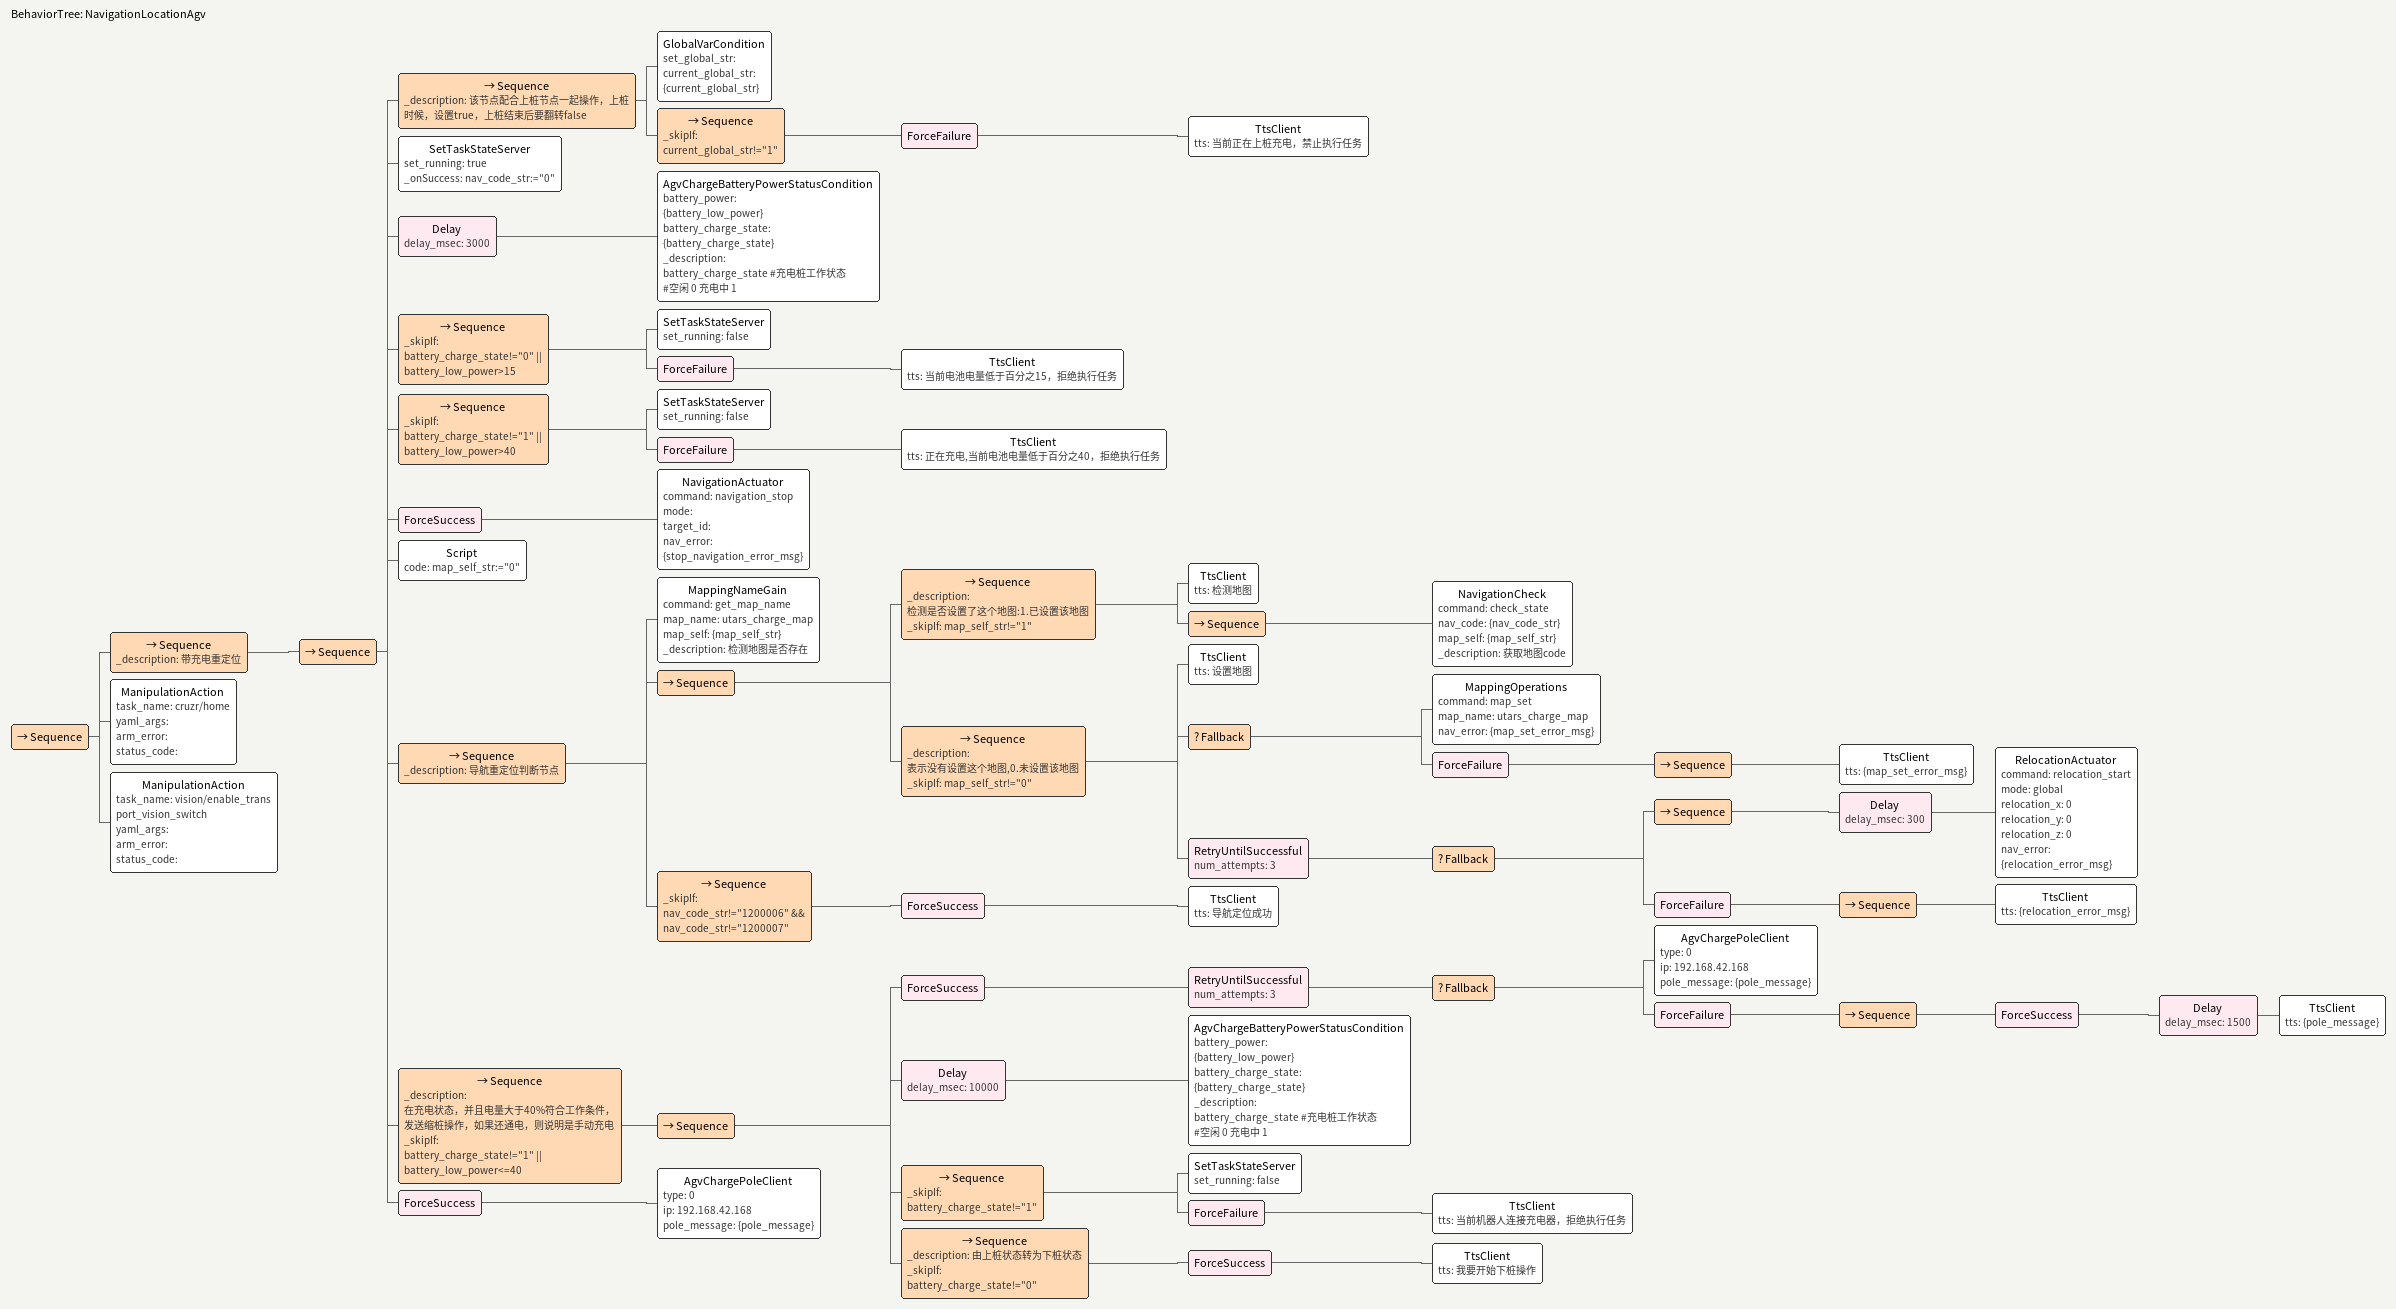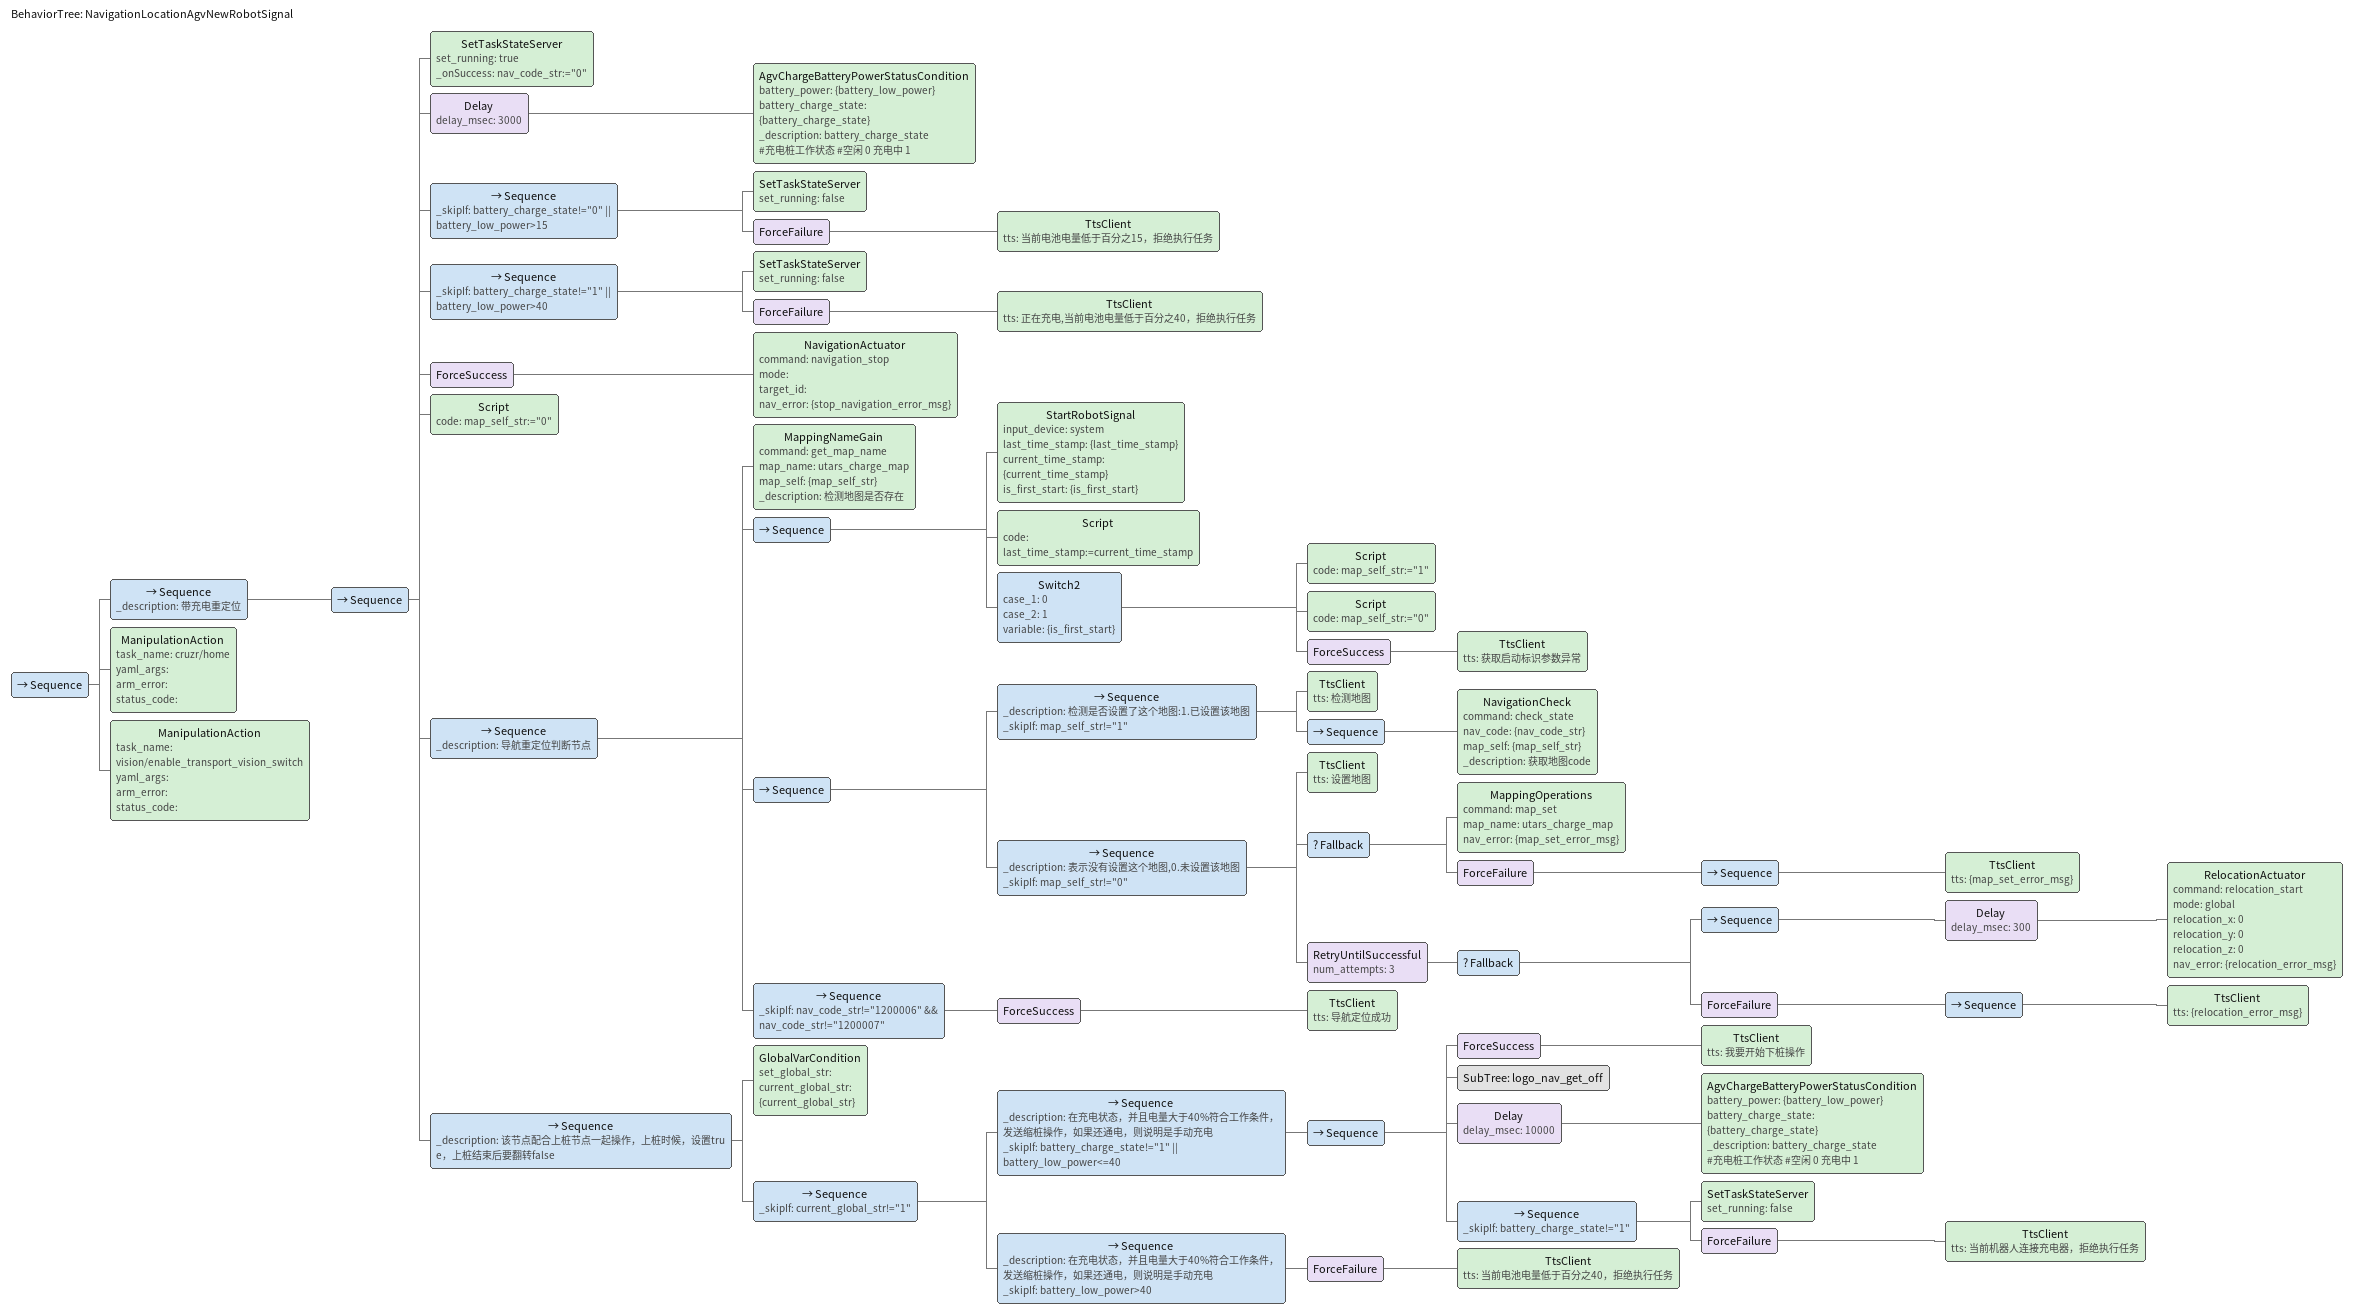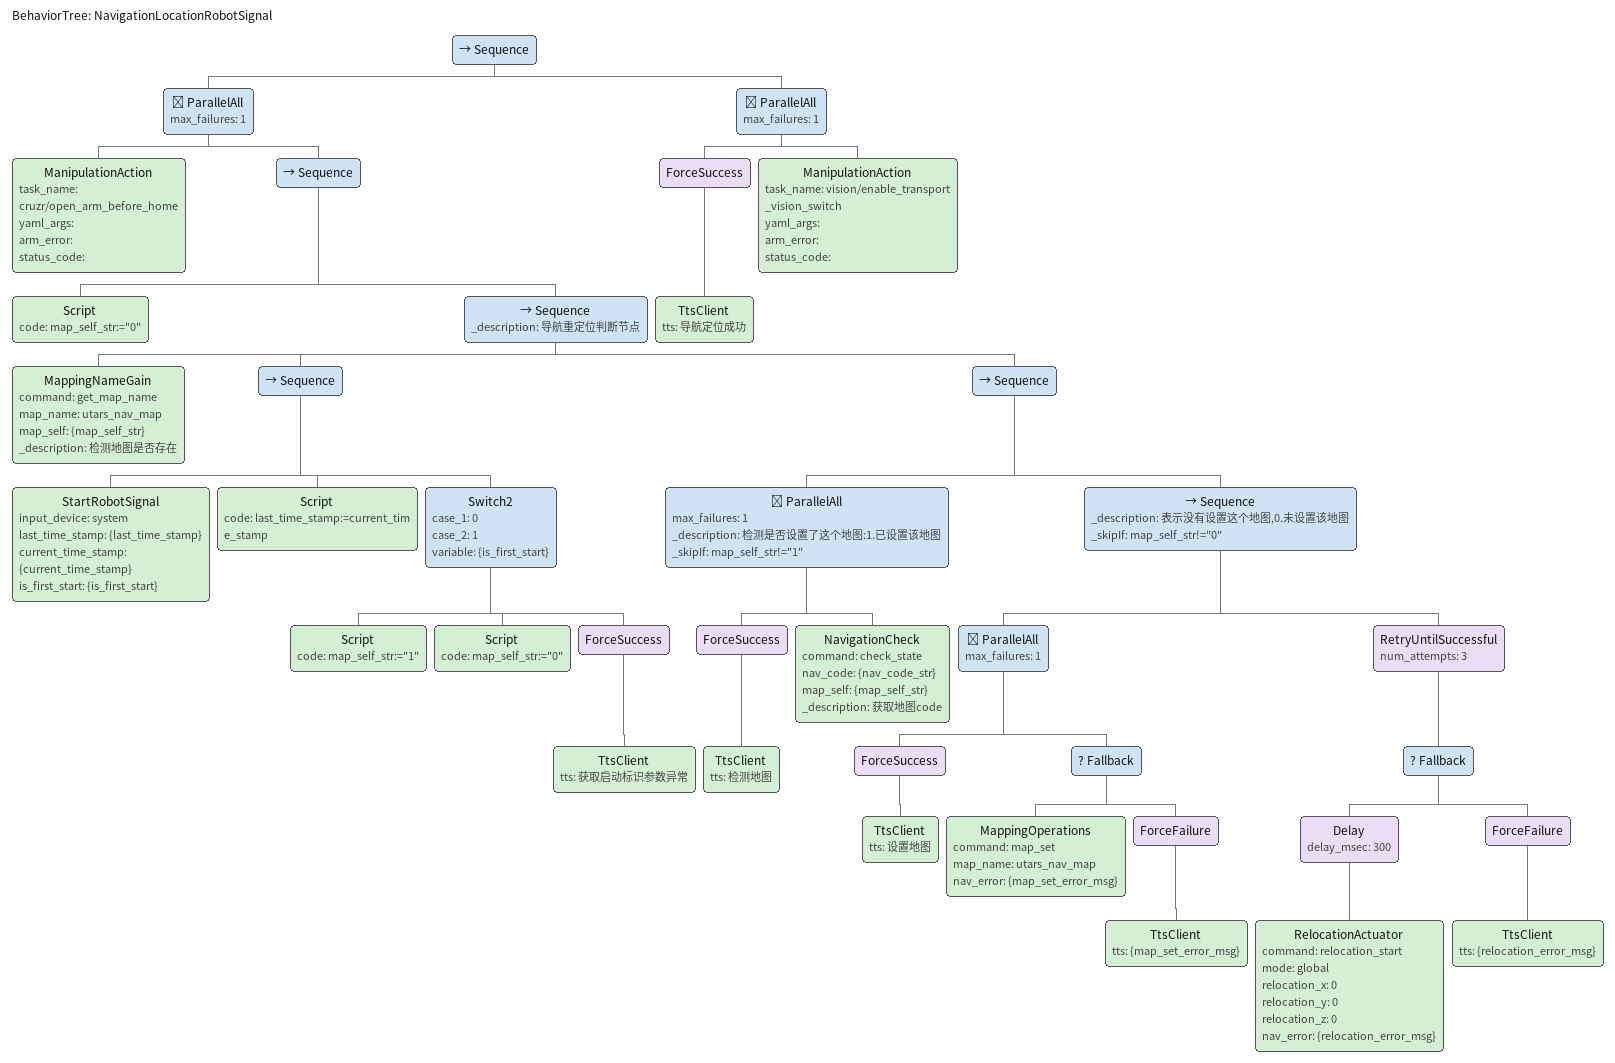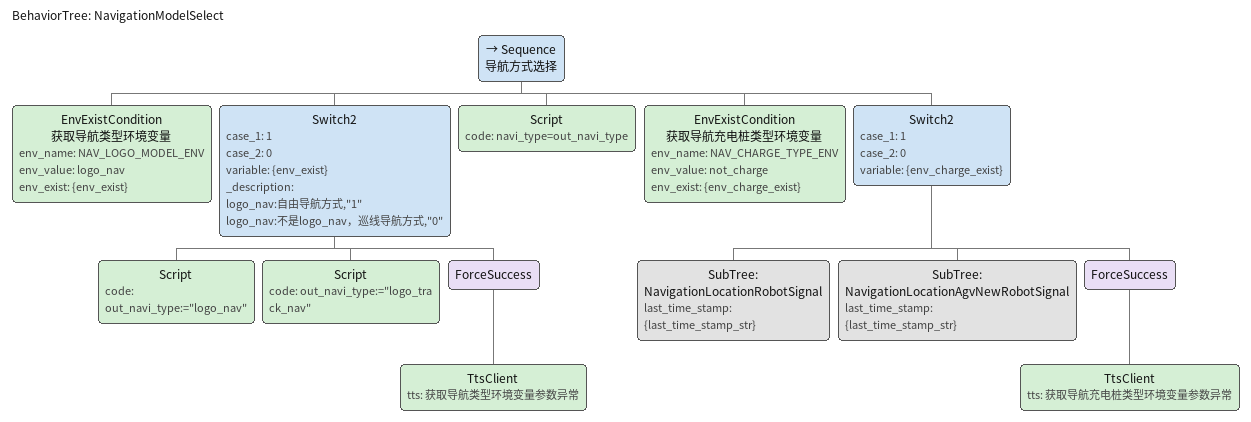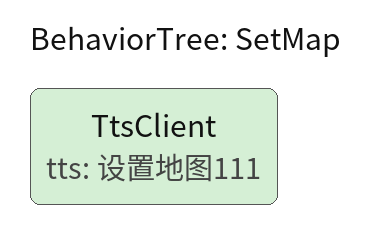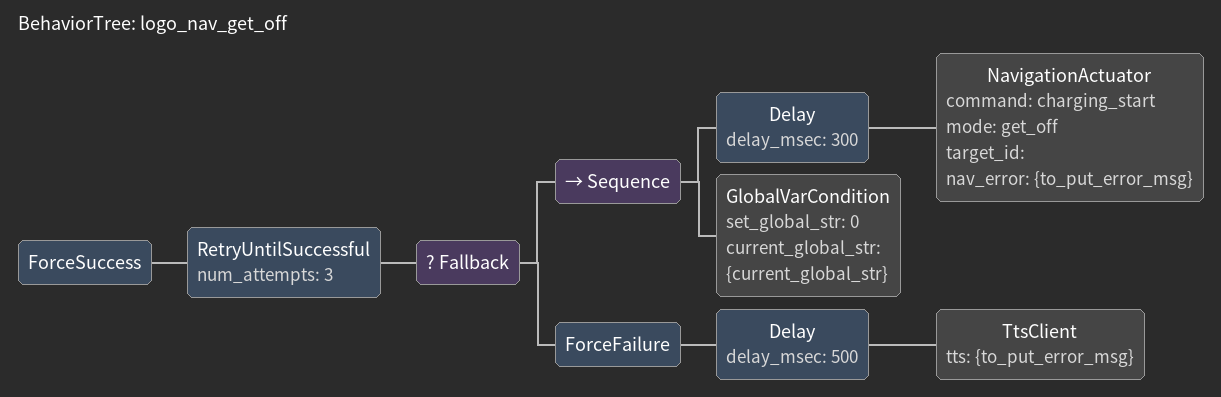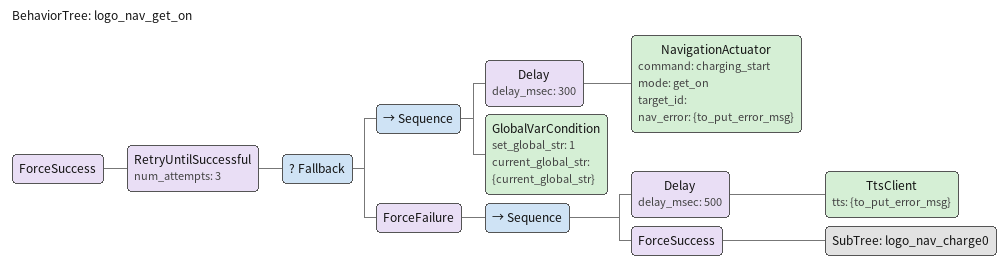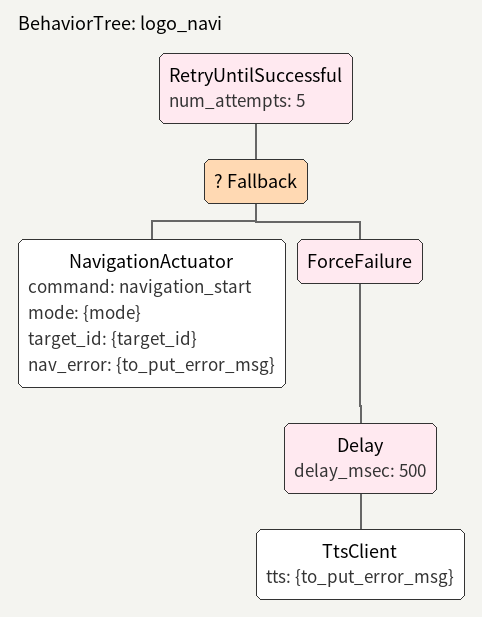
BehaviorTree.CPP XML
<?xml version="1.0" encoding="UTF-8"?>
<root BTCPP_format="4">
  <BehaviorTree ID="NavigationLocationAgv">
    <Sequence>
      <Sequence _description="带充电重定位">
        <Sequence>
          <Sequence _description="该节点配合上桩节点一起操作，上桩时候，设置true，上桩结束后要翻转false">
            <GlobalVarCondition set_global_str=""
                                current_global_str="{current_global_str}"/>
            <Sequence _skipIf="current_global_str!=&quot;1&quot;">
              <ForceFailure>
                <TtsClient tts="当前正在上桩充电，禁止执行任务"/>
              </ForceFailure>
            </Sequence>
          </Sequence>
          <SetTaskStateServer set_running="true"
                              _onSuccess="nav_code_str:=&quot;0&quot;"/>
          <Delay delay_msec="3000">
            <AgvChargeBatteryPowerStatusCondition battery_power="{battery_low_power}"
                                                  battery_charge_state="{battery_charge_state}"
                                                  _description="battery_charge_state #充电桩工作状态  #空闲 0  充电中 1"/>
          </Delay>
          <Sequence _skipIf="battery_charge_state!=&quot;0&quot; || battery_low_power&gt;15">
            <SetTaskStateServer set_running="false"/>
            <ForceFailure>
              <TtsClient tts="当前电池电量低于百分之15，拒绝执行任务"/>
            </ForceFailure>
          </Sequence>
          <Sequence _skipIf="battery_charge_state!=&quot;1&quot; || battery_low_power&gt;40">
            <SetTaskStateServer set_running="false"/>
            <ForceFailure>
              <TtsClient tts="正在充电,当前电池电量低于百分之40，拒绝执行任务"/>
            </ForceFailure>
          </Sequence>
          <ForceSuccess>
            <NavigationActuator command="navigation_stop"
                                mode=""
                                target_id=""
                                nav_error="{stop_navigation_error_msg}"/>
          </ForceSuccess>
          <Script code="map_self_str:=&quot;0&quot;"/>
          <Sequence _description="导航重定位判断节点">
            <MappingNameGain command="get_map_name"
                             map_name="utars_charge_map"
                             map_self="{map_self_str}"
                             _description="检测地图是否存在"/>
            <Sequence>
              <Sequence _description="检测是否设置了这个地图:1.已设置该地图"
                        _skipIf="map_self_str!=&quot;1&quot;">
                <TtsClient tts="检测地图"/>
                <Sequence>
                  <NavigationCheck command="check_state"
                                   nav_code="{nav_code_str}"
                                   map_self="{map_self_str}"
                                   _description="获取地图code"/>
                </Sequence>
              </Sequence>
              <Sequence _description="表示没有设置这个地图,0.未设置该地图"
                        _skipIf="map_self_str!=&quot;0&quot;">
                <TtsClient tts="设置地图"/>
                <Fallback>
                  <MappingOperations command="map_set"
                                     map_name="utars_charge_map"
                                     nav_error="{map_set_error_msg}"/>
                  <ForceFailure>
                    <Sequence>
                      <TtsClient tts="{map_set_error_msg}"/>
                    </Sequence>
                  </ForceFailure>
                </Fallback>
                <RetryUntilSuccessful num_attempts="3">
                  <Fallback>
                    <Sequence>
                      <Delay delay_msec="300">
                        <RelocationActuator command="relocation_start"
                                            mode="global"
                                            relocation_x="0"
                                            relocation_y="0"
                                            relocation_z="0"
                                            nav_error="{relocation_error_msg}"/>
                      </Delay>
                    </Sequence>
                    <ForceFailure>
                      <Sequence>
                        <TtsClient tts="{relocation_error_msg}"/>
                      </Sequence>
                    </ForceFailure>
                  </Fallback>
                </RetryUntilSuccessful>
              </Sequence>
            </Sequence>
            <Sequence _skipIf="nav_code_str!=&quot;1200006&quot; &amp;&amp; nav_code_str!=&quot;1200007&quot;">
              <ForceSuccess>
                <TtsClient tts="导航定位成功"/>
              </ForceSuccess>
            </Sequence>
          </Sequence>
          <Sequence _description="在充电状态，并且电量大于40%符合工作条件，&#10;发送缩桩操作，如果还通电，则说明是手动充电"
                    _skipIf="battery_charge_state!=&quot;1&quot; || battery_low_power&lt;=40">
            <Sequence>
              <ForceSuccess>
                <RetryUntilSuccessful num_attempts="3">
                  <Fallback>
                    <AgvChargePoleClient type="0"
                                         ip="192.168.42.168"
                                         pole_message="{pole_message}"/>
                    <ForceFailure>
                      <Sequence>
                        <ForceSuccess>
                          <Delay delay_msec="1500">
                            <TtsClient tts="{pole_message}"/>
                          </Delay>
                        </ForceSuccess>
                      </Sequence>
                    </ForceFailure>
                  </Fallback>
                </RetryUntilSuccessful>
              </ForceSuccess>
              <Delay delay_msec="10000">
                <AgvChargeBatteryPowerStatusCondition battery_power="{battery_low_power}"
                                                      battery_charge_state="{battery_charge_state}"
                                                      _description="battery_charge_state #充电桩工作状态  #空闲 0  充电中 1"/>
              </Delay>
              <Sequence _skipIf="battery_charge_state!=&quot;1&quot;">
                <SetTaskStateServer set_running="false"/>
                <ForceFailure>
                  <TtsClient tts="当前机器人连接充电器，拒绝执行任务"/>
                </ForceFailure>
              </Sequence>
              <Sequence _description="由上桩状态转为下桩状态&#10;"
                        _skipIf="battery_charge_state!=&quot;0&quot;">
                <ForceSuccess>
                  <TtsClient tts="我要开始下桩操作"/>
                </ForceSuccess>
              </Sequence>
            </Sequence>
          </Sequence>
          <ForceSuccess>
            <AgvChargePoleClient type="0"
                                 ip="192.168.42.168"
                                 pole_message="{pole_message}"/>
          </ForceSuccess>
        </Sequence>
      </Sequence>
      <ManipulationAction task_name="cruzr/home"
                          yaml_args=""
                          arm_error=""
                          status_code=""/>
      <ManipulationAction task_name="vision/enable_transport_vision_switch"
                          yaml_args=""
                          arm_error=""
                          status_code=""/>
    </Sequence>
  </BehaviorTree>

  <BehaviorTree ID="NavigationLocationAgvNewRobotSignal">
    <Sequence>
      <Sequence _description="带充电重定位">
        <Sequence>
          <SetTaskStateServer set_running="true"
                              _onSuccess="nav_code_str:=&quot;0&quot;"/>
          <Delay delay_msec="3000">
            <AgvChargeBatteryPowerStatusCondition battery_power="{battery_low_power}"
                                                  battery_charge_state="{battery_charge_state}"
                                                  _description="battery_charge_state #充电桩工作状态  #空闲 0  充电中 1"/>
          </Delay>
          <Sequence _skipIf="battery_charge_state!=&quot;0&quot; || battery_low_power&gt;15">
            <SetTaskStateServer set_running="false"/>
            <ForceFailure>
              <TtsClient tts="当前电池电量低于百分之15，拒绝执行任务"/>
            </ForceFailure>
          </Sequence>
          <Sequence _skipIf="battery_charge_state!=&quot;1&quot; || battery_low_power&gt;40">
            <SetTaskStateServer set_running="false"/>
            <ForceFailure>
              <TtsClient tts="正在充电,当前电池电量低于百分之40，拒绝执行任务"/>
            </ForceFailure>
          </Sequence>
          <ForceSuccess>
            <NavigationActuator command="navigation_stop"
                                mode=""
                                target_id=""
                                nav_error="{stop_navigation_error_msg}"/>
          </ForceSuccess>
          <Script code="map_self_str:=&quot;0&quot;"/>
          <Sequence _description="导航重定位判断节点">
            <MappingNameGain command="get_map_name"
                             map_name="utars_charge_map"
                             map_self="{map_self_str}"
                             _description="检测地图是否存在"/>
            <Sequence>
              <StartRobotSignal input_device="system"
                                last_time_stamp="{last_time_stamp}"
                                current_time_stamp="{current_time_stamp}"
                                is_first_start="{is_first_start}"/>
              <Script code="last_time_stamp:=current_time_stamp"/>
              <Switch2 case_1="0"
                       case_2="1"
                       variable="{is_first_start}">
                <Script code="map_self_str:=&quot;1&quot;"/>
                <Script code="map_self_str:=&quot;0&quot;"/>
                <ForceSuccess>
                  <TtsClient tts="获取启动标识参数异常"/>
                </ForceSuccess>
              </Switch2>
            </Sequence>
            <Sequence>
              <Sequence _description="检测是否设置了这个地图:1.已设置该地图"
                        _skipIf="map_self_str!=&quot;1&quot;">
                <TtsClient tts="检测地图"/>
                <Sequence>
                  <NavigationCheck command="check_state"
                                   nav_code="{nav_code_str}"
                                   map_self="{map_self_str}"
                                   _description="获取地图code"/>
                </Sequence>
              </Sequence>
              <Sequence _description="表示没有设置这个地图,0.未设置该地图"
                        _skipIf="map_self_str!=&quot;0&quot;">
                <TtsClient tts="设置地图"/>
                <Fallback>
                  <MappingOperations command="map_set"
                                     map_name="utars_charge_map"
                                     nav_error="{map_set_error_msg}"/>
                  <ForceFailure>
                    <Sequence>
                      <TtsClient tts="{map_set_error_msg}"/>
                    </Sequence>
                  </ForceFailure>
                </Fallback>
                <RetryUntilSuccessful num_attempts="3">
                  <Fallback>
                    <Sequence>
                      <Delay delay_msec="300">
                        <RelocationActuator command="relocation_start"
                                            mode="global"
                                            relocation_x="0"
                                            relocation_y="0"
                                            relocation_z="0"
                                            nav_error="{relocation_error_msg}"/>
                      </Delay>
                    </Sequence>
                    <ForceFailure>
                      <Sequence>
                        <TtsClient tts="{relocation_error_msg}"/>
                      </Sequence>
                    </ForceFailure>
                  </Fallback>
                </RetryUntilSuccessful>
              </Sequence>
            </Sequence>
            <Sequence _skipIf="nav_code_str!=&quot;1200006&quot; &amp;&amp; nav_code_str!=&quot;1200007&quot;">
              <ForceSuccess>
                <TtsClient tts="导航定位成功"/>
              </ForceSuccess>
            </Sequence>
          </Sequence>
          <Sequence _description="该节点配合上桩节点一起操作，上桩时候，设置true，上桩结束后要翻转false">
            <GlobalVarCondition set_global_str=""
                                current_global_str="{current_global_str}"/>
            <Sequence _skipIf="current_global_str!=&quot;1&quot;">
              <Sequence _description="在充电状态，并且电量大于40%符合工作条件，&#10;发送缩桩操作，如果还通电，则说明是手动充电"
                        _skipIf="battery_charge_state!=&quot;1&quot; || battery_low_power&lt;=40">
                <Sequence>
                  <ForceSuccess>
                    <TtsClient tts="我要开始下桩操作"/>
                  </ForceSuccess>
                  <SubTree ID="logo_nav_get_off"/>
                  <Delay delay_msec="10000">
                    <AgvChargeBatteryPowerStatusCondition battery_power="{battery_low_power}"
                                                          battery_charge_state="{battery_charge_state}"
                                                          _description="battery_charge_state #充电桩工作状态  #空闲 0  充电中 1"/>
                  </Delay>
                  <Sequence _skipIf="battery_charge_state!=&quot;1&quot;">
                    <SetTaskStateServer set_running="false"/>
                    <ForceFailure>
                      <TtsClient tts="当前机器人连接充电器，拒绝执行任务"/>
                    </ForceFailure>
                  </Sequence>
                </Sequence>
              </Sequence>
              <Sequence _description="在充电状态，并且电量大于40%符合工作条件，&#10;发送缩桩操作，如果还通电，则说明是手动充电"
                        _skipIf="battery_low_power&gt;40">
                <ForceFailure>
                  <TtsClient tts="当前电池电量低于百分之40，拒绝执行任务"/>
                </ForceFailure>
              </Sequence>
            </Sequence>
          </Sequence>
        </Sequence>
      </Sequence>
      <ManipulationAction task_name="cruzr/home"
                          yaml_args=""
                          arm_error=""
                          status_code=""/>
      <ManipulationAction task_name="vision/enable_transport_vision_switch"
                          yaml_args=""
                          arm_error=""
                          status_code=""/>
    </Sequence>
  </BehaviorTree>

  <BehaviorTree ID="NavigationLocationRobotSignal">
    <Sequence>
      <ParallelAll max_failures="1">
        <ManipulationAction task_name="cruzr/open_arm_before_home"
                            yaml_args=""
                            arm_error=""
                            status_code=""/>
        <Sequence>
          <Script code="map_self_str:=&quot;0&quot;"/>
          <Sequence _description="导航重定位判断节点">
            <MappingNameGain command="get_map_name"
                             map_name="utars_nav_map"
                             map_self="{map_self_str}"
                             _description="检测地图是否存在"/>
            <Sequence>
              <StartRobotSignal input_device="system"
                                last_time_stamp="{last_time_stamp}"
                                current_time_stamp="{current_time_stamp}"
                                is_first_start="{is_first_start}"/>
              <Script code="last_time_stamp:=current_time_stamp"/>
              <Switch2 case_1="0"
                       case_2="1"
                       variable="{is_first_start}">
                <Script code="map_self_str:=&quot;1&quot;"/>
                <Script code="map_self_str:=&quot;0&quot;"/>
                <ForceSuccess>
                  <TtsClient tts="获取启动标识参数异常"/>
                </ForceSuccess>
              </Switch2>
            </Sequence>
            <Sequence>
              <ParallelAll max_failures="1"
                           _description="检测是否设置了这个地图:1.已设置该地图"
                           _skipIf="map_self_str!=&quot;1&quot;">
                <ForceSuccess>
                  <TtsClient tts="检测地图"/>
                </ForceSuccess>
                <NavigationCheck command="check_state"
                                 nav_code="{nav_code_str}"
                                 map_self="{map_self_str}"
                                 _description="获取地图code"/>
              </ParallelAll>
              <Sequence _description="表示没有设置这个地图,0.未设置该地图"
                        _skipIf="map_self_str!=&quot;0&quot;">
                <ParallelAll max_failures="1">
                  <ForceSuccess>
                    <TtsClient tts="设置地图"/>
                  </ForceSuccess>
                  <Fallback>
                    <MappingOperations command="map_set"
                                       map_name="utars_nav_map"
                                       nav_error="{map_set_error_msg}"/>
                    <ForceFailure>
                      <TtsClient tts="{map_set_error_msg}"/>
                    </ForceFailure>
                  </Fallback>
                </ParallelAll>
                <RetryUntilSuccessful num_attempts="3">
                  <Fallback>
                    <Delay delay_msec="300">
                      <RelocationActuator command="relocation_start"
                                          mode="global"
                                          relocation_x="0"
                                          relocation_y="0"
                                          relocation_z="0"
                                          nav_error="{relocation_error_msg}"/>
                    </Delay>
                    <ForceFailure>
                      <TtsClient tts="{relocation_error_msg}"/>
                    </ForceFailure>
                  </Fallback>
                </RetryUntilSuccessful>
              </Sequence>
            </Sequence>
          </Sequence>
        </Sequence>
      </ParallelAll>
      <ParallelAll max_failures="1">
        <ForceSuccess>
          <TtsClient tts="导航定位成功"/>
        </ForceSuccess>
        <ManipulationAction task_name="vision/enable_transport_vision_switch"
                            yaml_args=""
                            arm_error=""
                            status_code=""/>
      </ParallelAll>
    </Sequence>
  </BehaviorTree>

  <BehaviorTree ID="NavigationModelSelect">
    <Sequence name="导航方式选择">
      <EnvExistCondition name="获取导航类型环境变量"
                         env_name="NAV_LOGO_MODEL_ENV"
                         env_value="logo_nav"
                         env_exist="{env_exist}"/>
      <Switch2 case_1="1"
               case_2="0"
               variable="{env_exist}"
               _description="logo_nav:自由导航方式,&quot;1&quot;&#10;logo_nav:不是logo_nav，巡线导航方式,&quot;0&quot;">
        <Script code="out_navi_type:=&quot;logo_nav&quot;"/>
        <Script code="out_navi_type:=&quot;logo_track_nav&quot;"/>
        <ForceSuccess>
          <TtsClient tts="获取导航类型环境变量参数异常"/>
        </ForceSuccess>
      </Switch2>
      <Script code="navi_type=out_navi_type"/>
      <EnvExistCondition name="获取导航充电桩类型环境变量"
                         env_name="NAV_CHARGE_TYPE_ENV"
                         env_value="not_charge"
                         env_exist="{env_charge_exist}"/>
      <Switch2 case_1="1"
               case_2="0"
               variable="{env_charge_exist}">
        <SubTree ID="NavigationLocationRobotSignal"
                 last_time_stamp="{last_time_stamp_str}"/>
        <SubTree ID="NavigationLocationAgvNewRobotSignal"
                 last_time_stamp="{last_time_stamp_str}"/>
        <ForceSuccess>
          <TtsClient tts="获取导航充电桩类型环境变量参数异常"/>
        </ForceSuccess>
      </Switch2>
    </Sequence>
  </BehaviorTree>

  <BehaviorTree ID="SetMap">
    <TtsClient tts="设置地图111"/>
  </BehaviorTree>

  <BehaviorTree ID="logo_nav_get_off">
    <ForceSuccess>
      <RetryUntilSuccessful num_attempts="3">
        <Fallback>
          <Sequence>
            <Delay delay_msec="300">
              <NavigationActuator command="charging_start"
                                  mode="get_off"
                                  target_id=""
                                  nav_error="{to_put_error_msg}"/>
            </Delay>
            <GlobalVarCondition set_global_str="0"
                                current_global_str="{current_global_str}"/>
          </Sequence>
          <ForceFailure>
            <Delay delay_msec="500">
              <TtsClient tts="{to_put_error_msg}"/>
            </Delay>
          </ForceFailure>
        </Fallback>
      </RetryUntilSuccessful>
    </ForceSuccess>
  </BehaviorTree>

  <BehaviorTree ID="logo_nav_get_on">
    <ForceSuccess>
      <RetryUntilSuccessful num_attempts="3">
        <Fallback>
          <Sequence>
            <Delay delay_msec="300">
              <NavigationActuator command="charging_start"
                                  mode="get_on"
                                  target_id=""
                                  nav_error="{to_put_error_msg}"/>
            </Delay>
            <GlobalVarCondition set_global_str="1"
                                current_global_str="{current_global_str}"/>
          </Sequence>
          <ForceFailure>
            <Sequence>
              <Delay delay_msec="500">
                <TtsClient tts="{to_put_error_msg}"/>
              </Delay>
              <ForceSuccess>
                <SubTree ID="logo_nav_charge0"/>
              </ForceSuccess>
            </Sequence>
          </ForceFailure>
        </Fallback>
      </RetryUntilSuccessful>
    </ForceSuccess>
  </BehaviorTree>

  <BehaviorTree ID="logo_navi">
    <RetryUntilSuccessful num_attempts="5">
      <Fallback>
        <NavigationActuator command="navigation_start"
                            mode="{mode}"
                            target_id="{target_id}"
                            nav_error="{to_put_error_msg}"/>
        <ForceFailure>
          <Delay delay_msec="500">
            <TtsClient tts="{to_put_error_msg}"/>
          </Delay>
        </ForceFailure>
      </Fallback>
    </RetryUntilSuccessful>
  </BehaviorTree>

</root>
